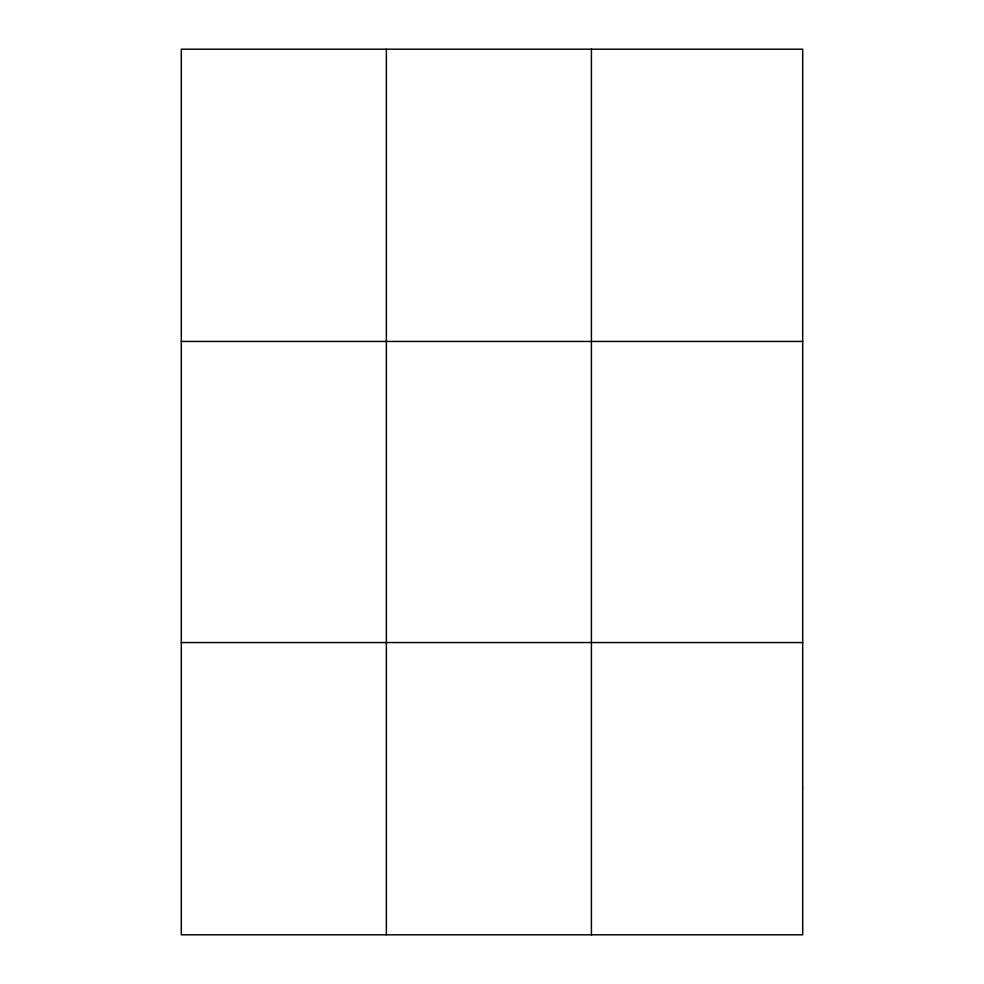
<?xml version="1.0" encoding="UTF-8"?>
<svg xmlns="http://www.w3.org/2000/svg" width="984" height="984" viewBox="0 0 984 984"><rect width="100%" height="100%" fill="white"/><g stroke="black" fill="none" stroke-linecap="round" stroke-linejoin="round"><path stroke-width="1.48" d="M386.368 49.2L386.368 934.8M591.421 49.2L591.421 934.8M181.302 341.448L802.698 341.448M181.302 642.552L802.698 642.552M802.698 788.676L802.698 934.8L181.302 934.8L181.302 49.2L802.698 49.2L802.698 788.676"/></g></svg>
